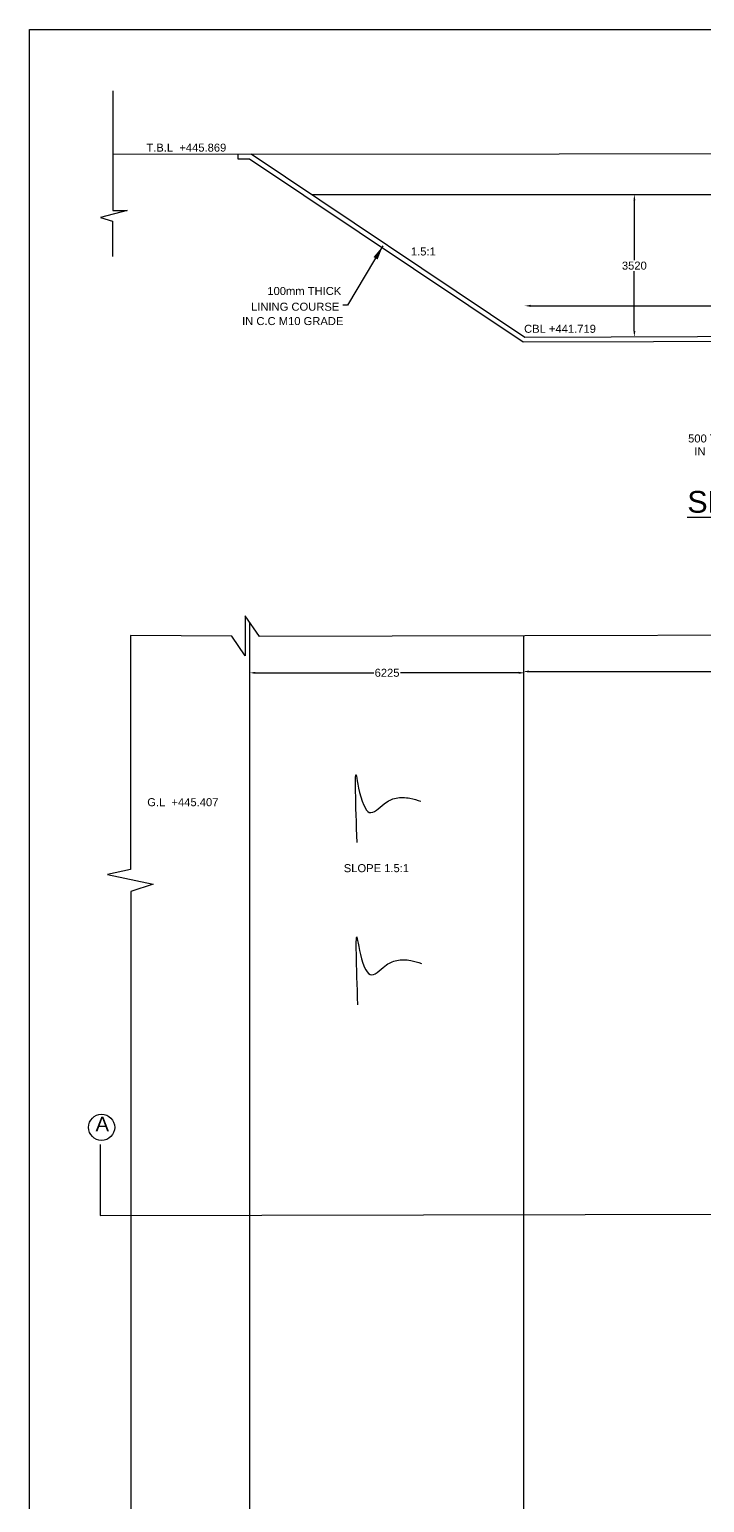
# Model space of a CAD drawing. Header units: inches. Extents: x 12 to 242, y 19 to 178.
# Drawn here: x 12.4 to 58.8, y 76.7 to 177.9 of the extents above; entities that cross this region are included whole.
import ezdxf

# ---------------------------------------------------------------- set-up
doc = ezdxf.new("R2010")
doc.units = ezdxf.units.IN
doc.header["$MEASUREMENT"] = 0
doc.styles.get("Standard").update_dxf_attribs({"font": 'arial.ttf', "height": 0.55})
doc.dimstyles.get("Standard").update_dxf_attribs({"dimtxt": 0.55, "dimasz": 0.4, "dimexe": 0.18, "dimexo": 0.0625, "dimgap": 0.09, "dimtad": 0, "dimtih": 1, "dimtoh": 1, "dimdec": 4, "dimzin": 0, "dimdsep": 46, "dimtxsty": 'Standard', "dimcen": 0.09, "dimse1": 1, "dimse2": 1, "dimadec": 0, "dimazin": 0, "dimtfac": 1, "dimtdec": 4, "dimtofl": 0, "dimtmove": 0, "dimatfit": 3, "dimfxl": 1, "dimtolj": 1, "dimtzin": 0, "dimarcsym": 0})

# ---------------------------------------------------------------- blocks, each defined once
blk = doc.blocks.new('*D1')
at = {"color": 0, "lineweight": -2}
for p, q in [((53.99, 166.17), (53.99, 162.05)), ((53.99, 157.18), (53.99, 161.31))]:
    blk.add_line(p, q, dxfattribs=at)
at = {"color": 0}
for points in [[(53.93, 166.17), (54.06, 166.17), (53.99, 166.57)], [(53.93, 157.18), (54.06, 157.18), (53.99, 156.78)]]:
    blk.add_solid(points, dxfattribs=at)
at = {"layer": 'Defpoints', "color": 0}
for p in [(53.98, 166.57), (53.97, 156.78), (53.99, 156.78)]:
    blk.add_point(p, dxfattribs=at)
at = {"color": 0, "insert": (53.99, 161.68), "char_height": 0.55, "attachment_point": 5}
blk.add_mtext('\\A1;3520', dxfattribs=at)
blk = doc.blocks.new('*D2')
at = {"color": 0, "lineweight": -2}
for p, q in [((46.86, 158.92), (59.72, 158.92)), ((79.33, 158.92), (66.47, 158.92))]:
    blk.add_line(p, q, dxfattribs=at)
at = {"color": 0}
for points in [[(46.86, 158.99), (46.86, 158.85), (46.46, 158.92)], [(79.33, 158.99), (79.33, 158.85), (79.73, 158.92)]]:
    blk.add_solid(points, dxfattribs=at)
at = {"layer": 'Defpoints', "color": 0}
for p in [(79.73, 158.92), (46.46, 156.76), (79.73, 156.84)]:
    blk.add_point(p, dxfattribs=at)
at = {"color": 0, "insert": (63.09, 158.92), "char_height": 0.55, "attachment_point": 5}
blk.add_mtext('\\A1;BED WIDTH 11000', dxfattribs=at)
blk = doc.blocks.new('*D12')
at = {"color": 0, "lineweight": -2}
for p, q in [((46.76, 133.79), (59.6, 133.79)), ((79.18, 133.79), (66.35, 133.79))]:
    blk.add_line(p, q, dxfattribs=at)
at = {"color": 0}
for points in [[(46.76, 133.86), (46.76, 133.72), (46.36, 133.79)], [(79.18, 133.86), (79.18, 133.72), (79.58, 133.79)]]:
    blk.add_solid(points, dxfattribs=at)
at = {"layer": 'Defpoints', "color": 0}
for p in [(46.36, 133.79), (46.36, 133.64), (79.58, 133.69)]:
    blk.add_point(p, dxfattribs=at)
at = {"color": 0, "insert": (62.97, 133.79), "char_height": 0.55, "attachment_point": 5}
blk.add_mtext('\\A1;BED WIDTH 11000', dxfattribs=at)
blk = doc.blocks.new('*D13')
at = {"color": 0, "lineweight": -2}
for p, q in [((27.96, 133.7), (36.09, 133.7)), ((46.05, 133.7), (37.92, 133.7))]:
    blk.add_line(p, q, dxfattribs=at)
at = {"color": 0}
for points in [[(27.96, 133.77), (27.96, 133.63), (27.56, 133.7)], [(46.05, 133.77), (46.05, 133.63), (46.45, 133.7)]]:
    blk.add_solid(points, dxfattribs=at)
at = {"layer": 'Defpoints', "color": 0}
for p in [(27.56, 133.65), (46.45, 133.75), (46.45, 133.7)]:
    blk.add_point(p, dxfattribs=at)
at = {"color": 0, "insert": (37, 133.7), "char_height": 0.55, "attachment_point": 5}
blk.add_mtext('\\A1;6225', dxfattribs=at)

msp = doc.modelspace()

# ---------------------------------------------------------------- linework, layer by layer
msp.add_lwpolyline([(241.33472, 19.54836), (12.43247, 19.54836), (12.43247, 177.91183), (241.33472, 177.91183)], close=True)
for points in [[(18.16501, 173.68665), (18.16501, 165.47946), (19.13849, 165.47946), (17.32187, 164.99642), (18.13286, 164.73707), (18.13286, 162.31796)], [(64.25985, 156.48359), (64.25985, 152.43585), (65.12523, 152.43585), (65.58231, 154.28055), (82.6565, 154.28055), (83.11874, 152.46473), (84.47599, 152.46473), (84.47599, 155.47542), (109.27826, 167.95741), (109.27826, 171.96687), (80.99104, 157.70223), (79.71274, 156.84458), (64.25985, 156.81581), (46.46371, 156.7486), (27.6592, 169.33954)], [(18.16501, 169.33239), (110.16805, 169.40169)], [(26.74573, 169.33885), (26.74573, 169.03071), (27.55728, 169.03071)], [(27.55728, 169.03071), (46.34812, 156.45505), (64.25985, 156.48359), (64.25985, 156.81581)], [(31.80164, 166.56589), (94.19873, 166.5817)], [(147.95945, 74.27025), (148.02461, 117.93286), (149.40348, 118.58888), (146.34453, 119.04738), (148.0285, 119.6536), (148.0285, 136.40628), (84.79811, 136.32117), (83.88107, 137.71506), (83.91402, 134.92728), (82.95853, 136.33215), (28.226, 136.1981), (27.25042, 137.6201), (27.25042, 134.87598), (26.34622, 136.22188), (19.38395, 136.25445)], [(27.57055, 61.64991), (27.57055, 137.15349)], [(19.38395, 136.25445), (19.38395, 120.19005), (17.79131, 119.84227), (20.93534, 119.18569), (19.38975, 118.6635), (19.38975, 73.33688)], [(46.38999, 61.68845), (46.38999, 136.24259)], [(17.29776, 101.29018), (17.29776, 96.41367), (150.55738, 96.69255), (150.55738, 101.5422)]]:
    msp.add_lwpolyline(points)
msp.add_circle((17.39047, 102.46603), 0.89721)
for points in [[(34.93823, 122.04306), (34.90008, 126.60164), (35.40673, 124.59936), (35.78288, 124.10838), (36.80385, 124.69909), (37.61757, 125.09034), (38.56946, 125.08267), (39.32176, 124.87554)], [(34.9932, 110.89349), (34.95505, 115.45207), (35.4617, 113.44979), (35.83785, 112.9588), (36.85883, 113.54952), (37.67254, 113.94077), (38.62443, 113.9331), (39.37673, 113.72596)]]:
    msp.add_spline(points, degree=3)

# ---------------------------------------------------------------- texts
for s, height, p in [('T.B.L  +445.869', 0.55, (20.46587, 169.51668)), ('1.5:1', 0.55, (38.63836, 162.37992)), ('100mm THICK', 0.55, (28.77561, 159.66461)), ('LINING COURSE', 0.55, (27.65695, 158.58446)), ('IN C.C M10 GRADE', 0.55, (27.04168, 157.59742)), ('CBL +441.719', 0.55, (46.41522, 157.06776)), ('500 THICK  CISTERN', 0.55, (57.68581, 149.53122)), ('  IN  C.C.M10 GRADE', 0.55, (57.68581, 148.6477)), ('%%USECTIONAL ELEVATION (A-A)', 1.5, (57.62988, 144.70003)), ('G.L  +445.407', 0.55, (20.52451, 124.535)), ('SLOPE 1.5:1', 0.55, (34.02741, 120.00142)), ('A', 1, (16.96977, 102.19019))]:
    msp.add_text(s, height=height).set_placement(p)

# ---------------------------------------------------------------- dimensions: what is measured, and where the dimension line sits
dim = msp.add_linear_dim(base=(53.99398, 156.77949), p1=(53.97535, 166.57404), p2=(53.9744, 156.77949), angle=90, text='3520', dimstyle='Standard')
dim.commit()
dim.dimension.update_dxf_attribs({"geometry": '*D1', "text_midpoint": (53.99398, 161.67677)})
for base, p1, p2, text, picture, middle in [((79.72528, 158.91947), (46.45767, 156.75843), (79.72528, 156.8362), 'BED WIDTH 11000', '*D2', (63.09147, 158.91947)), ((46.36457, 133.78998), (79.57748, 133.68643), (46.36457, 133.64268), 'BED WIDTH 11000', '*D12', (62.97103, 133.78998)), ((46.44556, 133.70121), (27.56293, 133.65278), (46.44556, 133.74963), '6225', '*D13', (37.00425, 133.70121))]:
    dim = msp.add_linear_dim(base=base, p1=p1, p2=p2, text=text, dimstyle='Standard')
    dim.commit()
    dim.dimension.update_dxf_attribs({"geometry": picture, "text_midpoint": middle})

# ---------------------------------------------------------------- leaders
msp.add_leader([(36.72225, 163.04396), (34.28416, 158.9625), (33.97069, 158.9625)], dimstyle='Standard', override={"dimasz": 1, "dimgap": 0.09, "dimtad": 0})

doc.saveas('drawing.dxf')
